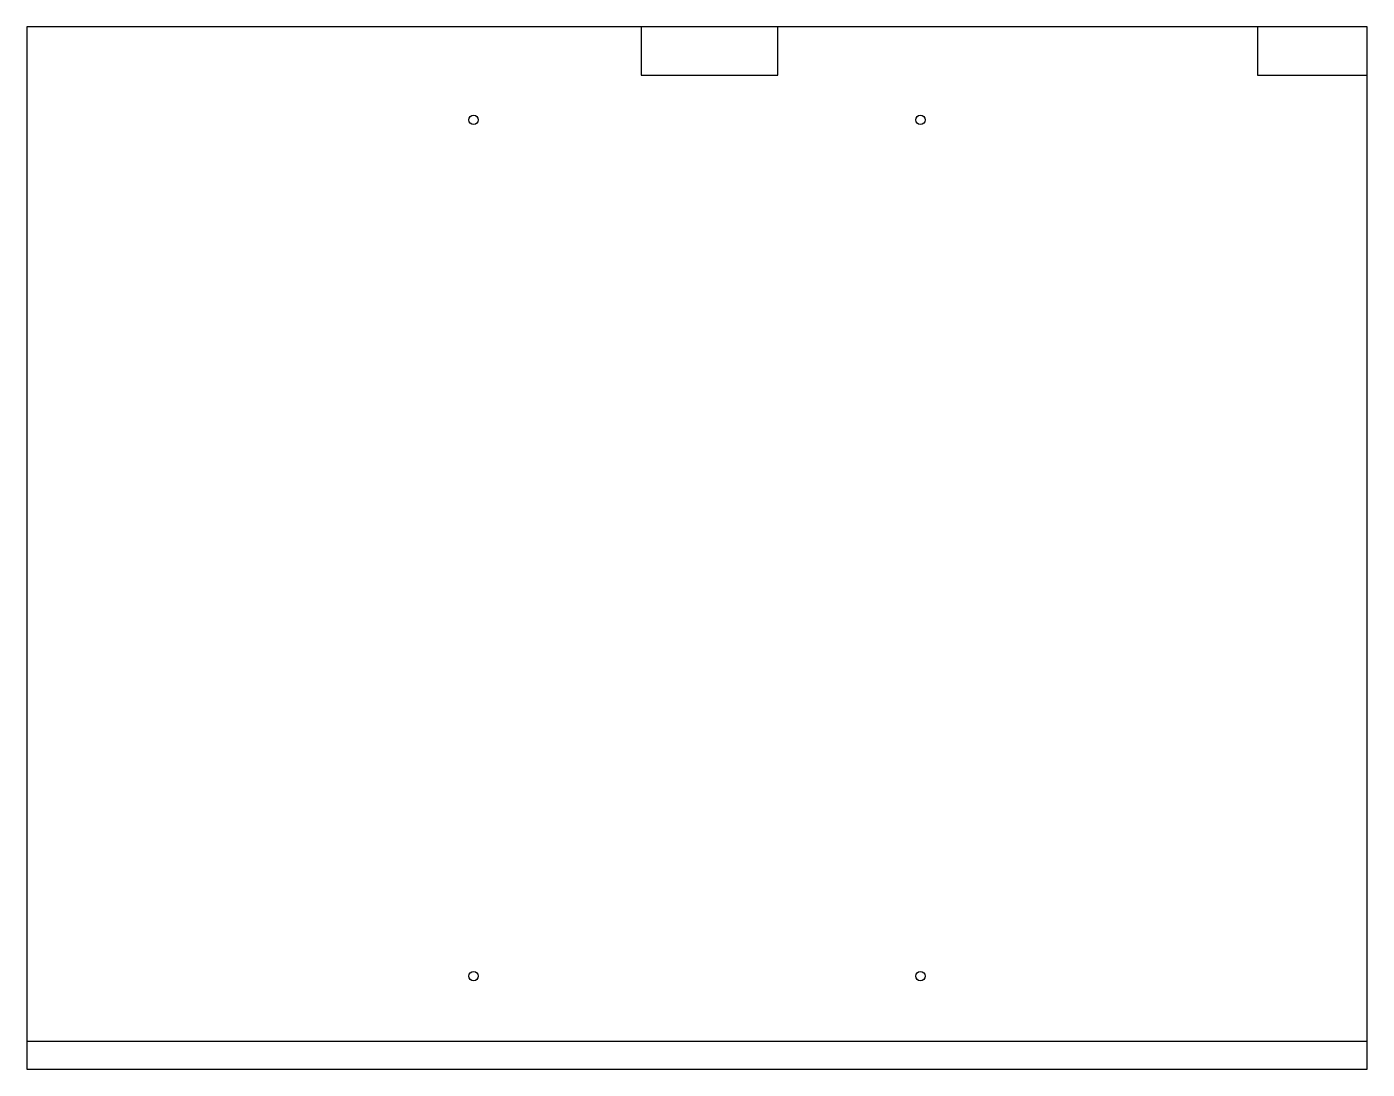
# Model space of a CAD drawing. Extents: x 0 to 720, y 0 to 560.
import ezdxf

# ---------------------------------------------------------------- set-up
doc = ezdxf.new("R2010")
doc.units = 0
for name, color, linetype in [('0_OUTLINE', 7, 'CONTINUOUS'), ('DRILL_5MM_PINS', 2, 'CONTINUOUS'), ('GOLA_NOTCH', 1, 'CONTINUOUS'), ('GROOVE_BACK_6MM', 5, 'CONTINUOUS')]:
    doc.layers.add(name, color=color, linetype=linetype)

msp = doc.modelspace()

# ---------------------------------------------------------------- linework, layer by layer
at = {"layer": '0_OUTLINE'}
msp.add_lwpolyline([(0, 0), (720, 0), (720, 560), (0, 560)], close=True, dxfattribs=at)
at = {"layer": 'DRILL_5MM_PINS'}
for centre in [(240, 510), (480, 510), (240, 50), (480, 50)]:
    msp.add_circle(centre, 2.5, dxfattribs=at)
at = {"layer": 'GOLA_NOTCH'}
for points in [[(330, 560), (330, 534), (403.5, 534), (403.5, 560)], [(661, 560), (661, 534), (720, 534), (720, 560)]]:
    msp.add_lwpolyline(points, close=True, dxfattribs=at)
at = {"layer": 'GROOVE_BACK_6MM'}
msp.add_line((0, 15), (720, 15), dxfattribs=at)

doc.saveas('drawing.dxf')
